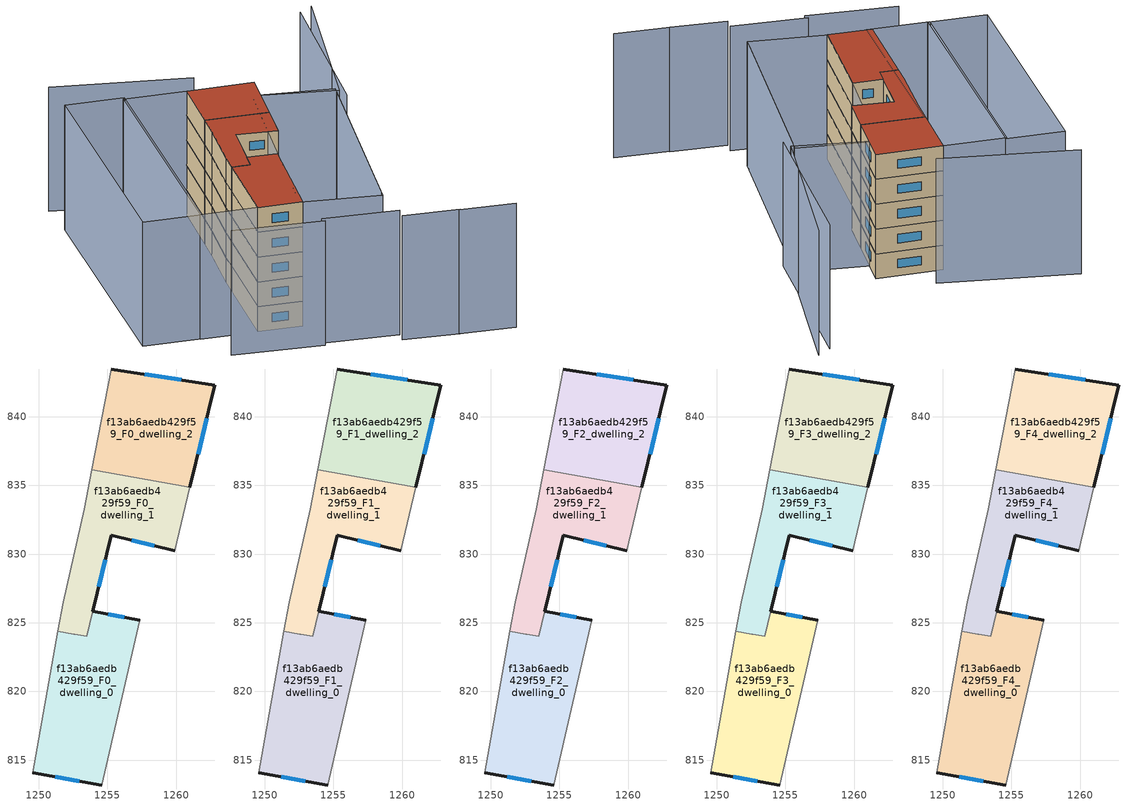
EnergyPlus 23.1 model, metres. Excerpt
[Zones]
f13ab6aedb429f59_F0_dwelling_0
 floor ground (EU_floor_Construction): 1257.34,825.19 1254.59,813.19 1249.55,814.07 1251.4,824.38 1252.53,824.18 1252.61,824.16 1253.48,824.01 1253.93,825.83 z0
 wall outside (EU_wall_Construction): 1257.34,825.19 1253.93,825.83 / 1249.55,814.07 1254.59,813.19 z0:3
 wall adiabatic (EU_wall_Construction): 1254.59,813.19 1257.34,825.19 / 1251.4,824.38 1249.55,814.07 z0:3
 wall to f13ab6aedb429f59_F0_dwelling_1 (EU_wall_Construction): 1253.93,825.83 1253.48,824.01 1252.61,824.16 1252.53,824.18 1251.4,824.38 z0:3
 window (EU_Window_Construction): 1256.23,825.4 1255.04,825.62 / 1251.19,813.78 1252.95,813.48 z0.98:2.02
f13ab6aedb429f59_F0_dwelling_1
 floor ground (EU_floor_Construction): 1261.01,834.87 1259.88,830.25 1255.29,831.37 1253.48,824.01 1252.61,824.16 1252.53,824.18 1251.4,824.38 1251.78,826.51 1253.31,833.25 1253.86,836.14 z0
 wall outside (EU_wall_Construction): 1253.93,825.83 1255.29,831.37 1259.88,830.25 z0:3
 wall adiabatic (EU_wall_Construction): 1253.86,836.14 1253.31,833.25 1251.78,826.51 1251.4,824.38 / 1259.88,830.25 1261.01,834.87 z0:3
 wall to f13ab6aedb429f59_F0_dwelling_2 (EU_wall_Construction): 1261.01,834.87 1253.86,836.14 z0:3
 window (EU_Window_Construction): 1256.78,831 1258.39,830.61 / 1254.37,827.63 1254.85,829.57 z0.98:2.02
f13ab6aedb429f59_F0_dwelling_2
 floor ground (EU_floor_Construction): 1262.82,842.29 1261.01,834.87 1253.86,836.14 1255.27,843.47 z0
 wall outside (EU_wall_Construction): 1261.01,834.87 1262.82,842.29 1255.27,843.47 z0:3
 wall adiabatic (EU_wall_Construction): 1255.27,843.47 1253.86,836.14 z0:3
 window (EU_Window_Construction): 1260.36,842.67 1257.72,843.09 / 1261.6,837.28 1262.23,839.87 z0.98:2.02
f13ab6aedb429f59_F1_dwelling_0
 floor to f13ab6aedb429f59_F0_dwelling_0 (EU_floor_Construction): 1257.34,825.19 1254.59,813.19 1249.55,814.07 1251.4,824.38 1252.53,824.18 1252.61,824.16 1253.48,824.01 1253.93,825.83 z3
 wall outside (EU_wall_Construction): 1257.34,825.19 1253.93,825.83 / 1249.55,814.07 1254.59,813.19 z3:6
 wall adiabatic (EU_wall_Construction): 1254.59,813.19 1257.34,825.19 / 1251.4,824.38 1249.55,814.07 z3:6
 wall to f13ab6aedb429f59_F1_dwelling_1 (EU_wall_Construction): 1253.93,825.83 1253.48,824.01 1252.61,824.16 1252.53,824.18 1251.4,824.38 z3:6
 window (EU_Window_Construction): 1256.23,825.4 1255.04,825.62 / 1251.19,813.78 1252.95,813.48 z3.98:5.02
f13ab6aedb429f59_F1_dwelling_1
 floor to f13ab6aedb429f59_F0_dwelling_1 (EU_floor_Construction): 1261.01,834.87 1259.88,830.25 1255.29,831.37 1253.48,824.01 1252.61,824.16 1252.53,824.18 1251.4,824.38 1251.78,826.51 1253.31,833.25 1253.86,836.14 z3
 wall outside (EU_wall_Construction): 1253.93,825.83 1255.29,831.37 1259.88,830.25 z3:6
 wall adiabatic (EU_wall_Construction): 1253.86,836.14 1253.31,833.25 1251.78,826.51 1251.4,824.38 / 1259.88,830.25 1261.01,834.87 z3:6
 wall to f13ab6aedb429f59_F1_dwelling_2 (EU_wall_Construction): 1261.01,834.87 1253.86,836.14 z3:6
 window (EU_Window_Construction): 1256.78,831 1258.39,830.61 / 1254.37,827.63 1254.85,829.57 z3.98:5.02
f13ab6aedb429f59_F1_dwelling_2
 floor to f13ab6aedb429f59_F0_dwelling_2 (EU_floor_Construction): 1262.82,842.29 1261.01,834.87 1253.86,836.14 1255.27,843.47 z3
 wall outside (EU_wall_Construction): 1261.01,834.87 1262.82,842.29 1255.27,843.47 z3:6
 wall adiabatic (EU_wall_Construction): 1255.27,843.47 1253.86,836.14 z3:6
 window (EU_Window_Construction): 1260.36,842.67 1257.72,843.09 / 1261.6,837.28 1262.23,839.87 z3.98:5.02
f13ab6aedb429f59_F2_dwelling_0
 floor to f13ab6aedb429f59_F1_dwelling_0 (EU_floor_Construction): 1257.34,825.19 1254.59,813.19 1249.55,814.07 1251.4,824.38 1252.53,824.18 1252.61,824.16 1253.48,824.01 1253.93,825.83 z6
 wall outside (EU_wall_Construction): 1257.34,825.19 1253.93,825.83 / 1249.55,814.07 1254.59,813.19 z6:9
 wall adiabatic (EU_wall_Construction): 1254.59,813.19 1257.34,825.19 / 1251.4,824.38 1249.55,814.07 z6:9
 wall to f13ab6aedb429f59_F2_dwelling_1 (EU_wall_Construction): 1253.93,825.83 1253.48,824.01 1252.61,824.16 1252.53,824.18 1251.4,824.38 z6:9
 window (EU_Window_Construction): 1256.23,825.4 1255.04,825.62 / 1251.19,813.78 1252.95,813.48 z6.98:8.02
f13ab6aedb429f59_F2_dwelling_1
 floor to f13ab6aedb429f59_F1_dwelling_1 (EU_floor_Construction): 1261.01,834.87 1259.88,830.25 1255.29,831.37 1253.48,824.01 1252.61,824.16 1252.53,824.18 1251.4,824.38 1251.78,826.51 1253.31,833.25 1253.86,836.14 z6
 wall outside (EU_wall_Construction): 1253.93,825.83 1255.29,831.37 1259.88,830.25 z6:9
 wall adiabatic (EU_wall_Construction): 1253.86,836.14 1253.31,833.25 1251.78,826.51 1251.4,824.38 / 1259.88,830.25 1261.01,834.87 z6:9
 wall to f13ab6aedb429f59_F2_dwelling_2 (EU_wall_Construction): 1261.01,834.87 1253.86,836.14 z6:9
 window (EU_Window_Construction): 1256.78,831 1258.39,830.61 / 1254.37,827.63 1254.85,829.57 z6.98:8.02
f13ab6aedb429f59_F2_dwelling_2
 floor to f13ab6aedb429f59_F1_dwelling_2 (EU_floor_Construction): 1262.82,842.29 1261.01,834.87 1253.86,836.14 1255.27,843.47 z6
 wall outside (EU_wall_Construction): 1261.01,834.87 1262.82,842.29 1255.27,843.47 z6:9
 wall adiabatic (EU_wall_Construction): 1255.27,843.47 1253.86,836.14 z6:9
 window (EU_Window_Construction): 1260.36,842.67 1257.72,843.09 / 1261.6,837.28 1262.23,839.87 z6.98:8.02
f13ab6aedb429f59_F3_dwelling_0
 floor to f13ab6aedb429f59_F2_dwelling_0 (EU_floor_Construction): 1257.34,825.19 1254.59,813.19 1249.55,814.07 1251.4,824.38 1252.53,824.18 1252.61,824.16 1253.48,824.01 1253.93,825.83 z9
 wall outside (EU_wall_Construction): 1257.34,825.19 1253.93,825.83 / 1249.55,814.07 1254.59,813.19 z9:12
 wall adiabatic (EU_wall_Construction): 1254.59,813.19 1257.34,825.19 / 1251.4,824.38 1249.55,814.07 z9:12
 wall to f13ab6aedb429f59_F3_dwelling_1 (EU_wall_Construction): 1253.93,825.83 1253.48,824.01 1252.61,824.16 1252.53,824.18 1251.4,824.38 z9:12
 window (EU_Window_Construction): 1256.23,825.4 1255.04,825.62 / 1251.19,813.78 1252.95,813.48 z9.98:11.02
f13ab6aedb429f59_F3_dwelling_1
 floor to f13ab6aedb429f59_F2_dwelling_1 (EU_floor_Construction): 1261.01,834.87 1259.88,830.25 1255.29,831.37 1253.48,824.01 1252.61,824.16 1252.53,824.18 1251.4,824.38 1251.78,826.51 1253.31,833.25 1253.86,836.14 z9
 wall outside (EU_wall_Construction): 1253.93,825.83 1255.29,831.37 1259.88,830.25 z9:12
 wall adiabatic (EU_wall_Construction): 1253.86,836.14 1253.31,833.25 1251.78,826.51 1251.4,824.38 / 1259.88,830.25 1261.01,834.87 z9:12
 wall to f13ab6aedb429f59_F3_dwelling_2 (EU_wall_Construction): 1261.01,834.87 1253.86,836.14 z9:12
 window (EU_Window_Construction): 1256.78,831 1258.39,830.61 / 1254.37,827.63 1254.85,829.57 z9.98:11.02
f13ab6aedb429f59_F3_dwelling_2
 floor to f13ab6aedb429f59_F2_dwelling_2 (EU_floor_Construction): 1262.82,842.29 1261.01,834.87 1253.86,836.14 1255.27,843.47 z9
 wall outside (EU_wall_Construction): 1261.01,834.87 1262.82,842.29 1255.27,843.47 z9:12
 wall adiabatic (EU_wall_Construction): 1255.27,843.47 1253.86,836.14 z9:12
 window (EU_Window_Construction): 1260.36,842.67 1257.72,843.09 / 1261.6,837.28 1262.23,839.87 z9.98:11.02
f13ab6aedb429f59_F4_dwelling_0
 floor to f13ab6aedb429f59_F3_dwelling_0 (EU_floor_Construction): 1257.34,825.19 1254.59,813.19 1249.55,814.07 1251.4,824.38 1252.53,824.18 1252.61,824.16 1253.48,824.01 1253.93,825.83 z12
 wall outside (EU_wall_Construction): 1257.34,825.19 1253.93,825.83 / 1249.55,814.07 1254.59,813.19 z12:15
 wall adiabatic (EU_wall_Construction): 1254.59,813.19 1257.34,825.19 / 1251.4,824.38 1249.55,814.07 z12:15
 wall to f13ab6aedb429f59_F4_dwelling_1 (EU_wall_Construction): 1253.93,825.83 1253.48,824.01 1252.61,824.16 1252.53,824.18 1251.4,824.38 z12:15
 window (EU_Window_Construction): 1256.23,825.4 1255.04,825.62 / 1251.19,813.78 1252.95,813.48 z12.98:14.02
 roof outside (EU_roof_Construction): 1254.59,813.19 1257.34,825.19 1253.93,825.83 1253.48,824.01 1252.61,824.16 1252.53,824.18 1251.4,824.38 1249.55,814.07 z15
f13ab6aedb429f59_F4_dwelling_1
 floor to f13ab6aedb429f59_F3_dwelling_1 (EU_floor_Construction): 1261.01,834.87 1259.88,830.25 1255.29,831.37 1253.48,824.01 1252.61,824.16 1252.53,824.18 1251.4,824.38 1251.78,826.51 1253.31,833.25 1253.86,836.14 z12
 wall outside (EU_wall_Construction): 1253.93,825.83 1255.29,831.37 1259.88,830.25 z12:15
 wall adiabatic (EU_wall_Construction): 1253.86,836.14 1253.31,833.25 1251.78,826.51 1251.4,824.38 / 1259.88,830.25 1261.01,834.87 z12:15
 wall to f13ab6aedb429f59_F4_dwelling_2 (EU_wall_Construction): 1261.01,834.87 1253.86,836.14 z12:15
 window (EU_Window_Construction): 1256.78,831 1258.39,830.61 / 1254.37,827.63 1254.85,829.57 z12.98:14.02
 roof outside (EU_roof_Construction): 1259.88,830.25 1261.01,834.87 1253.86,836.14 1253.31,833.25 1251.78,826.51 1251.4,824.38 1252.53,824.18 1252.61,824.16 1253.48,824.01 1255.29,831.37 z15
f13ab6aedb429f59_F4_dwelling_2
 floor to f13ab6aedb429f59_F3_dwelling_2 (EU_floor_Construction): 1262.82,842.29 1261.01,834.87 1253.86,836.14 1255.27,843.47 z12
 wall outside (EU_wall_Construction): 1261.01,834.87 1262.82,842.29 1255.27,843.47 z12:15
 wall adiabatic (EU_wall_Construction): 1255.27,843.47 1253.86,836.14 z12:15
 window (EU_Window_Construction): 1260.36,842.67 1257.72,843.09 / 1261.6,837.28 1262.23,839.87 z12.98:14.02
 roof outside (EU_roof_Construction): 1261.01,834.87 1262.82,842.29 1255.27,843.47 1253.86,836.14 z15
shading: 1254.6,808.51 1263.12,806.73 / 1269.04,804.08 1275.29,802.8 / 1244.48,810.13 1254.72,807.9 / 1262.84,805.43 1269.2,804.08 / 1263.33,811.67 1269.71,835.78 / 1270.51,835.07 1274.91,855.77 / 1276.63,856.62 1270.23,836.44 / 1270.23,836.44 1255.76,841.02 / 1257.38,846.12 1242.22,850.92 / 1270.03,837.01 1263.14,810.93 / 1263.14,810.93 1254.19,813.29 / 1254.19,813.29 1261.09,839.38 / 1261.09,839.38 1270.03,837.01 / 1248.15,844.68 1255.27,843.47 / 1255.27,843.47 1250.25,813.95 / 1250.25,813.95 1243.13,815.16 / 1243.13,815.16 1248.15,844.68 / 1236.75,816.27 1241.77,846.05 / 1241.77,846.05 1248.41,844.93 / 1248.41,844.93 1243.39,815.15 / 1243.39,815.15 1236.75,816.27 z0:15
[Building]
EU S2 Campaign: North Axis=0; Terrain=City; Solar Distribution=FullExterior
[Site:Location]
Bologna: Latitude=44.5; Longitude=11.25; Time Zone=1; Elevation=37
[SizingPeriod:WeatherFileDays]
AnnualSizingPeriod: Begin Month=1; Begin Day of Month=1; End Month=12; End Day of Month=31; Day of Week for Start Day=Monday; Use Weather File Daylight Saving Period=No; Use Weather File Rain and Snow Indicators=No
[MATERIAL]
EU_InternalMass_Material: Roughness=MediumRough; Thickness=0.1; Conductivity=1; Density=1800; Specific Heat=900; Thermal Absorptance=0.9; Solar Absorptance=0.7; Visible Absorptance=0.7
[MATERIAL:NOMASS] Roughness=MediumRough; Thermal Absorptance=0.9; Solar Absorptance=0.7; Visible Absorptance=0.7
Name | Thermal Resistance
EU_wall_NoMass | 0.905828
EU_roof_NoMass | 0.37593
EU_floor_NoMass | 0.67114
[WINDOWMATERIAL:SIMPLEGLAZINGSYSTEM]
EU_Window_SimpleGlazing: UFactor=4.52486; Solar Heat Gain Coefficient=0.85; Visible Transmittance=0.85
[CONSTRUCTION]
EU_wall_Construction: EU_wall_NoMass
EU_roof_Construction: EU_roof_NoMass
EU_floor_Construction: EU_floor_NoMass
EU_Window_Construction: EU_Window_SimpleGlazing
EU_InternalMass_Construction: EU_InternalMass_Material
[ZONE] Type=1; Multiplier=1; Ceiling Height=autocalculate; Floor Area=autocalculate; Part of Total Floor Area=Yes
Name | Volume
f13ab6aedb429f59_F0_dwelling_0 | 187.893
f13ab6aedb429f59_F1_dwelling_0; f13ab6aedb429f59_F2_dwelling_0; f13ab6aedb429f59_F3_dwelling_0; f13ab6aedb429f59_F4_dwelling_0 | 187.894
f13ab6aedb429f59_F0_dwelling_1; f13ab6aedb429f59_F1_dwelling_1; f13ab6aedb429f59_F2_dwelling_1; f13ab6aedb429f59_F3_dwelling_1; f13ab6aedb429f59_F4_dwelling_1 | 149.024
f13ab6aedb429f59_F0_dwelling_2 | 168.458
f13ab6aedb429f59_F1_dwelling_2; f13ab6aedb429f59_F2_dwelling_2; f13ab6aedb429f59_F3_dwelling_2; f13ab6aedb429f59_F4_dwelling_2 | 168.457
[INTERNALMASS] Construction=EU_InternalMass_Construction
Name | Zone or ZoneList | Surface Area
f13ab6aedb429f59_F0_dwelling_0_EU_InternalMass | f13ab6aedb429f59_F0_dwelling_0 | 62.6304
f13ab6aedb429f59_F0_dwelling_1_EU_InternalMass | f13ab6aedb429f59_F0_dwelling_1 | 49.6752
f13ab6aedb429f59_F0_dwelling_2_EU_InternalMass | f13ab6aedb429f59_F0_dwelling_2 | 56.1526
f13ab6aedb429f59_F1_dwelling_0_EU_InternalMass | f13ab6aedb429f59_F1_dwelling_0 | 62.6304
f13ab6aedb429f59_F1_dwelling_1_EU_InternalMass | f13ab6aedb429f59_F1_dwelling_1 | 49.6752
f13ab6aedb429f59_F1_dwelling_2_EU_InternalMass | f13ab6aedb429f59_F1_dwelling_2 | 56.1526
f13ab6aedb429f59_F2_dwelling_0_EU_InternalMass | f13ab6aedb429f59_F2_dwelling_0 | 62.6304
f13ab6aedb429f59_F2_dwelling_1_EU_InternalMass | f13ab6aedb429f59_F2_dwelling_1 | 49.6752
f13ab6aedb429f59_F2_dwelling_2_EU_InternalMass | f13ab6aedb429f59_F2_dwelling_2 | 56.1526
f13ab6aedb429f59_F3_dwelling_0_EU_InternalMass | f13ab6aedb429f59_F3_dwelling_0 | 62.6304
f13ab6aedb429f59_F3_dwelling_1_EU_InternalMass | f13ab6aedb429f59_F3_dwelling_1 | 49.6752
f13ab6aedb429f59_F3_dwelling_2_EU_InternalMass | f13ab6aedb429f59_F3_dwelling_2 | 56.1526
f13ab6aedb429f59_F4_dwelling_0_EU_InternalMass | f13ab6aedb429f59_F4_dwelling_0 | 62.6304
f13ab6aedb429f59_F4_dwelling_1_EU_InternalMass | f13ab6aedb429f59_F4_dwelling_1 | 49.6752
f13ab6aedb429f59_F4_dwelling_2_EU_InternalMass | f13ab6aedb429f59_F4_dwelling_2 | 56.1526
[OTHEREQUIPMENT] Fuel Type=Electricity; Design Level Calculation Method=Watts/Area; Power per Zone Floor Area=1; Fraction Latent=0; Fraction Radiant=0; Fraction Lost=0; Carbon Dioxide Generation Rate=0; EndUse Subcategory=EU_Step8_InternalGains
Name | Zone or ZoneList or Space or SpaceList | Schedule
EU_Step8_InternalGain_f13ab6aedb429f59_F0_dwelling_0_f000 | f13ab6aedb429f59_F0_dwelling_0 | EU_Step8_GainSchedule_f13ab6aedb429f59_F0_dwelling_0_f000
EU_Step8_InternalGain_f13ab6aedb429f59_F0_dwelling_1_f000 | f13ab6aedb429f59_F0_dwelling_1 | EU_Step8_GainSchedule_f13ab6aedb429f59_F0_dwelling_1_f000
EU_Step8_InternalGain_f13ab6aedb429f59_F0_dwelling_2_f000 | f13ab6aedb429f59_F0_dwelling_2 | EU_Step8_GainSchedule_f13ab6aedb429f59_F0_dwelling_2_f000
EU_Step8_InternalGain_f13ab6aedb429f59_F1_dwelling_0_f000 | f13ab6aedb429f59_F1_dwelling_0 | EU_Step8_GainSchedule_f13ab6aedb429f59_F1_dwelling_0_f000
EU_Step8_InternalGain_f13ab6aedb429f59_F1_dwelling_1_f000 | f13ab6aedb429f59_F1_dwelling_1 | EU_Step8_GainSchedule_f13ab6aedb429f59_F1_dwelling_1_f000
EU_Step8_InternalGain_f13ab6aedb429f59_F1_dwelling_2_f000 | f13ab6aedb429f59_F1_dwelling_2 | EU_Step8_GainSchedule_f13ab6aedb429f59_F1_dwelling_2_f000
EU_Step8_InternalGain_f13ab6aedb429f59_F2_dwelling_0_f000 | f13ab6aedb429f59_F2_dwelling_0 | EU_Step8_GainSchedule_f13ab6aedb429f59_F2_dwelling_0_f000
EU_Step8_InternalGain_f13ab6aedb429f59_F2_dwelling_1_f000 | f13ab6aedb429f59_F2_dwelling_1 | EU_Step8_GainSchedule_f13ab6aedb429f59_F2_dwelling_1_f000
EU_Step8_InternalGain_f13ab6aedb429f59_F2_dwelling_2_f000 | f13ab6aedb429f59_F2_dwelling_2 | EU_Step8_GainSchedule_f13ab6aedb429f59_F2_dwelling_2_f000
EU_Step8_InternalGain_f13ab6aedb429f59_F3_dwelling_0_f000 | f13ab6aedb429f59_F3_dwelling_0 | EU_Step8_GainSchedule_f13ab6aedb429f59_F3_dwelling_0_f000
EU_Step8_InternalGain_f13ab6aedb429f59_F3_dwelling_1_f000 | f13ab6aedb429f59_F3_dwelling_1 | EU_Step8_GainSchedule_f13ab6aedb429f59_F3_dwelling_1_f000
EU_Step8_InternalGain_f13ab6aedb429f59_F3_dwelling_2_f000 | f13ab6aedb429f59_F3_dwelling_2 | EU_Step8_GainSchedule_f13ab6aedb429f59_F3_dwelling_2_f000
EU_Step8_InternalGain_f13ab6aedb429f59_F4_dwelling_0_f000 | f13ab6aedb429f59_F4_dwelling_0 | EU_Step8_GainSchedule_f13ab6aedb429f59_F4_dwelling_0_f000
EU_Step8_InternalGain_f13ab6aedb429f59_F4_dwelling_1_f000 | f13ab6aedb429f59_F4_dwelling_1 | EU_Step8_GainSchedule_f13ab6aedb429f59_F4_dwelling_1_f000
EU_Step8_InternalGain_f13ab6aedb429f59_F4_dwelling_2_f000 | f13ab6aedb429f59_F4_dwelling_2 | EU_Step8_GainSchedule_f13ab6aedb429f59_F4_dwelling_2_f000
[ZONEVENTILATION:DESIGNFLOWRATE] Schedule=EU_AlwaysOn; Design Flow Rate Calculation Method=AirChanges/Hour; Air Changes per Hour=0.73129; Ventilation Type=Natural; Fan Pressure Rise=0; Fan Total Efficiency=1; Constant Term Coefficient=1; Temperature Term Coefficient=0; Velocity Term Coefficient=0; Velocity Squared Term Coefficient=0; Minimum Indoor Temperature=-100; Maximum Indoor Temperature=100; Delta Temperature=-100; Minimum Outdoor Temperature=-100; Maximum Outdoor Temperature=100; Maximum Wind Speed=40
Name | Zone or ZoneList or Space or SpaceList
EU_ConstantAir_f13ab6aedb429f59_F0_dwelling_0 | f13ab6aedb429f59_F0_dwelling_0
EU_ConstantAir_f13ab6aedb429f59_F0_dwelling_1 | f13ab6aedb429f59_F0_dwelling_1
EU_ConstantAir_f13ab6aedb429f59_F0_dwelling_2 | f13ab6aedb429f59_F0_dwelling_2
EU_ConstantAir_f13ab6aedb429f59_F1_dwelling_0 | f13ab6aedb429f59_F1_dwelling_0
EU_ConstantAir_f13ab6aedb429f59_F1_dwelling_1 | f13ab6aedb429f59_F1_dwelling_1
EU_ConstantAir_f13ab6aedb429f59_F1_dwelling_2 | f13ab6aedb429f59_F1_dwelling_2
EU_ConstantAir_f13ab6aedb429f59_F2_dwelling_0 | f13ab6aedb429f59_F2_dwelling_0
EU_ConstantAir_f13ab6aedb429f59_F2_dwelling_1 | f13ab6aedb429f59_F2_dwelling_1
EU_ConstantAir_f13ab6aedb429f59_F2_dwelling_2 | f13ab6aedb429f59_F2_dwelling_2
EU_ConstantAir_f13ab6aedb429f59_F3_dwelling_0 | f13ab6aedb429f59_F3_dwelling_0
EU_ConstantAir_f13ab6aedb429f59_F3_dwelling_1 | f13ab6aedb429f59_F3_dwelling_1
EU_ConstantAir_f13ab6aedb429f59_F3_dwelling_2 | f13ab6aedb429f59_F3_dwelling_2
EU_ConstantAir_f13ab6aedb429f59_F4_dwelling_0 | f13ab6aedb429f59_F4_dwelling_0
EU_ConstantAir_f13ab6aedb429f59_F4_dwelling_1 | f13ab6aedb429f59_F4_dwelling_1
EU_ConstantAir_f13ab6aedb429f59_F4_dwelling_2 | f13ab6aedb429f59_F4_dwelling_2
[HVACTEMPLATE:THERMOSTAT] Constant Heating Setpoint=20; Constant Cooling Setpoint=50
EU_HeatOnly_f13ab6aedb429f59_F0_dwelling_0; EU_HeatOnly_f13ab6aedb429f59_F0_dwelling_1; EU_HeatOnly_f13ab6aedb429f59_F0_dwelling_2; EU_HeatOnly_f13ab6aedb429f59_F1_dwelling_0; EU_HeatOnly_f13ab6aedb429f59_F1_dwelling_1; EU_HeatOnly_f13ab6aedb429f59_F1_dwelling_2; EU_HeatOnly_f13ab6aedb429f59_F2_dwelling_0; EU_HeatOnly_f13ab6aedb429f59_F2_dwelling_1; EU_HeatOnly_f13ab6aedb429f59_F2_dwelling_2; EU_HeatOnly_f13ab6aedb429f59_F3_dwelling_0; EU_HeatOnly_f13ab6aedb429f59_F3_dwelling_1; EU_HeatOnly_f13ab6aedb429f59_F3_dwelling_2; EU_HeatOnly_f13ab6aedb429f59_F4_dwelling_0; EU_HeatOnly_f13ab6aedb429f59_F4_dwelling_1; EU_HeatOnly_f13ab6aedb429f59_F4_dwelling_2
[HVACTEMPLATE:ZONE:IDEALLOADSAIRSYSTEM] System Availability Schedule=EU_AlwaysOn; Maximum Heating Supply Air Temperature=50; Minimum Cooling Supply Air Temperature=13; Maximum Heating Supply Air Humidity Ratio=0.0156; Minimum Cooling Supply Air Humidity Ratio=0.0077; Heating Limit=NoLimit; Cooling Limit=NoLimit; Heating Availability Schedule=EU_AlwaysOn; Cooling Availability Schedule=EU_CoolingOff; Dehumidification Control Type=ConstantSensibleHeatRatio; Cooling Sensible Heat Ratio=0.7; Dehumidification Setpoint=60; Humidification Control Type=None; Humidification Setpoint=30; Outdoor Air Method=None; Outdoor Air Flow Rate per Person=0.00944; Outdoor Air Flow Rate per Zone Floor Area=0; Outdoor Air Flow Rate per Zone=0; Demand Controlled Ventilation Type=None; Outdoor Air Economizer Type=NoEconomizer; Heat Recovery Type=None; Sensible Heat Recovery Effectiveness=0.7; Latent Heat Recovery Effectiveness=0.65
Name | Template Thermostat
f13ab6aedb429f59_F0_dwelling_0 | EU_HeatOnly_f13ab6aedb429f59_F0_dwelling_0
f13ab6aedb429f59_F0_dwelling_1 | EU_HeatOnly_f13ab6aedb429f59_F0_dwelling_1
f13ab6aedb429f59_F0_dwelling_2 | EU_HeatOnly_f13ab6aedb429f59_F0_dwelling_2
f13ab6aedb429f59_F1_dwelling_0 | EU_HeatOnly_f13ab6aedb429f59_F1_dwelling_0
f13ab6aedb429f59_F1_dwelling_1 | EU_HeatOnly_f13ab6aedb429f59_F1_dwelling_1
f13ab6aedb429f59_F1_dwelling_2 | EU_HeatOnly_f13ab6aedb429f59_F1_dwelling_2
f13ab6aedb429f59_F2_dwelling_0 | EU_HeatOnly_f13ab6aedb429f59_F2_dwelling_0
f13ab6aedb429f59_F2_dwelling_1 | EU_HeatOnly_f13ab6aedb429f59_F2_dwelling_1
f13ab6aedb429f59_F2_dwelling_2 | EU_HeatOnly_f13ab6aedb429f59_F2_dwelling_2
f13ab6aedb429f59_F3_dwelling_0 | EU_HeatOnly_f13ab6aedb429f59_F3_dwelling_0
f13ab6aedb429f59_F3_dwelling_1 | EU_HeatOnly_f13ab6aedb429f59_F3_dwelling_1
f13ab6aedb429f59_F3_dwelling_2 | EU_HeatOnly_f13ab6aedb429f59_F3_dwelling_2
f13ab6aedb429f59_F4_dwelling_0 | EU_HeatOnly_f13ab6aedb429f59_F4_dwelling_0
f13ab6aedb429f59_F4_dwelling_1 | EU_HeatOnly_f13ab6aedb429f59_F4_dwelling_1
f13ab6aedb429f59_F4_dwelling_2 | EU_HeatOnly_f13ab6aedb429f59_F4_dwelling_2
[SIZING:ZONE] Zone Cooling Design Supply Air Temperature Input Method=SupplyAirTemperature; Zone Cooling Design Supply Air Temperature=13; Zone Heating Design Supply Air Temperature Input Method=SupplyAirTemperature; Zone Heating Design Supply Air Temperature=50; Zone Cooling Design Supply Air Humidity Ratio=0.008; Zone Heating Design Supply Air Humidity Ratio=0.008; Cooling Design Air Flow Method=DesignDay; Cooling Design Air Flow Rate=0; Cooling Minimum Air Flow per Zone Floor Area=0.000762; Cooling Minimum Air Flow=0; Cooling Minimum Air Flow Fraction=0.2; Heating Design Air Flow Method=DesignDay; Heating Design Air Flow Rate=0; Heating Maximum Air Flow per Zone Floor Area=0.002032; Heating Maximum Air Flow=0.141576; Heating Maximum Air Flow Fraction=0.3; Account for Dedicated Outdoor Air System=No; Dedicated Outdoor Air System Control Strategy=NeutralSupplyAir; Dedicated Outdoor Air Low Setpoint Temperature for Design=autosize; Dedicated Outdoor Air High Setpoint Temperature for Design=autosize; Zone Load Sizing Method=Sensible Load Only No Latent Load; Zone Latent Cooling Design Supply Air Humidity Ratio Input Method=HumidityRatioDifference; Zone Cooling Design Supply Air Humidity Ratio Difference=0.005; Zone Latent Heating Design Supply Air Humidity Ratio Input Method=HumidityRatioDifference; Zone Humidification Design Supply Air Humidity Ratio Difference=0.005
f13ab6aedb429f59_F0_dwelling_0; f13ab6aedb429f59_F0_dwelling_1; f13ab6aedb429f59_F0_dwelling_2; f13ab6aedb429f59_F1_dwelling_0; f13ab6aedb429f59_F1_dwelling_1; f13ab6aedb429f59_F1_dwelling_2; f13ab6aedb429f59_F2_dwelling_0; f13ab6aedb429f59_F2_dwelling_1; f13ab6aedb429f59_F2_dwelling_2; f13ab6aedb429f59_F3_dwelling_0; f13ab6aedb429f59_F3_dwelling_1; f13ab6aedb429f59_F3_dwelling_2; f13ab6aedb429f59_F4_dwelling_0; f13ab6aedb429f59_F4_dwelling_1; f13ab6aedb429f59_F4_dwelling_2
[SCHEDULE:CONSTANT]
Name | Hourly Value
EU_AlwaysOn | 1
EU_CoolingOff | 0
[SCHEDULE:FILE] Column Number=1; Rows to Skip at Top=0; Number of Hours of Data=8760; Column Separator=Comma; Interpolate to Timestep=No; Minutes per Item=60; Adjust Schedule for Daylight Savings=Yes
Name | File
EU_Step8_GainSchedule_f13ab6aedb429f59_F0_dwelling_0_f000 | ../../schedules/f13ab6aedb429f59/f13ab6aedb429f59_F0_dwelling_0_f000_gain.csv
EU_Step8_GainSchedule_f13ab6aedb429f59_F0_dwelling_1_f000 | ../../schedules/f13ab6aedb429f59/f13ab6aedb429f59_F0_dwelling_1_f000_gain.csv
EU_Step8_GainSchedule_f13ab6aedb429f59_F0_dwelling_2_f000 | ../../schedules/f13ab6aedb429f59/f13ab6aedb429f59_F0_dwelling_2_f000_gain.csv
EU_Step8_GainSchedule_f13ab6aedb429f59_F1_dwelling_0_f000 | ../../schedules/f13ab6aedb429f59/f13ab6aedb429f59_F1_dwelling_0_f000_gain.csv
EU_Step8_GainSchedule_f13ab6aedb429f59_F1_dwelling_1_f000 | ../../schedules/f13ab6aedb429f59/f13ab6aedb429f59_F1_dwelling_1_f000_gain.csv
EU_Step8_GainSchedule_f13ab6aedb429f59_F1_dwelling_2_f000 | ../../schedules/f13ab6aedb429f59/f13ab6aedb429f59_F1_dwelling_2_f000_gain.csv
EU_Step8_GainSchedule_f13ab6aedb429f59_F2_dwelling_0_f000 | ../../schedules/f13ab6aedb429f59/f13ab6aedb429f59_F2_dwelling_0_f000_gain.csv
EU_Step8_GainSchedule_f13ab6aedb429f59_F2_dwelling_1_f000 | ../../schedules/f13ab6aedb429f59/f13ab6aedb429f59_F2_dwelling_1_f000_gain.csv
EU_Step8_GainSchedule_f13ab6aedb429f59_F2_dwelling_2_f000 | ../../schedules/f13ab6aedb429f59/f13ab6aedb429f59_F2_dwelling_2_f000_gain.csv
EU_Step8_GainSchedule_f13ab6aedb429f59_F3_dwelling_0_f000 | ../../schedules/f13ab6aedb429f59/f13ab6aedb429f59_F3_dwelling_0_f000_gain.csv
EU_Step8_GainSchedule_f13ab6aedb429f59_F3_dwelling_1_f000 | ../../schedules/f13ab6aedb429f59/f13ab6aedb429f59_F3_dwelling_1_f000_gain.csv
EU_Step8_GainSchedule_f13ab6aedb429f59_F3_dwelling_2_f000 | ../../schedules/f13ab6aedb429f59/f13ab6aedb429f59_F3_dwelling_2_f000_gain.csv
EU_Step8_GainSchedule_f13ab6aedb429f59_F4_dwelling_0_f000 | ../../schedules/f13ab6aedb429f59/f13ab6aedb429f59_F4_dwelling_0_f000_gain.csv
EU_Step8_GainSchedule_f13ab6aedb429f59_F4_dwelling_1_f000 | ../../schedules/f13ab6aedb429f59/f13ab6aedb429f59_F4_dwelling_1_f000_gain.csv
EU_Step8_GainSchedule_f13ab6aedb429f59_F4_dwelling_2_f000 | ../../schedules/f13ab6aedb429f59/f13ab6aedb429f59_F4_dwelling_2_f000_gain.csv
